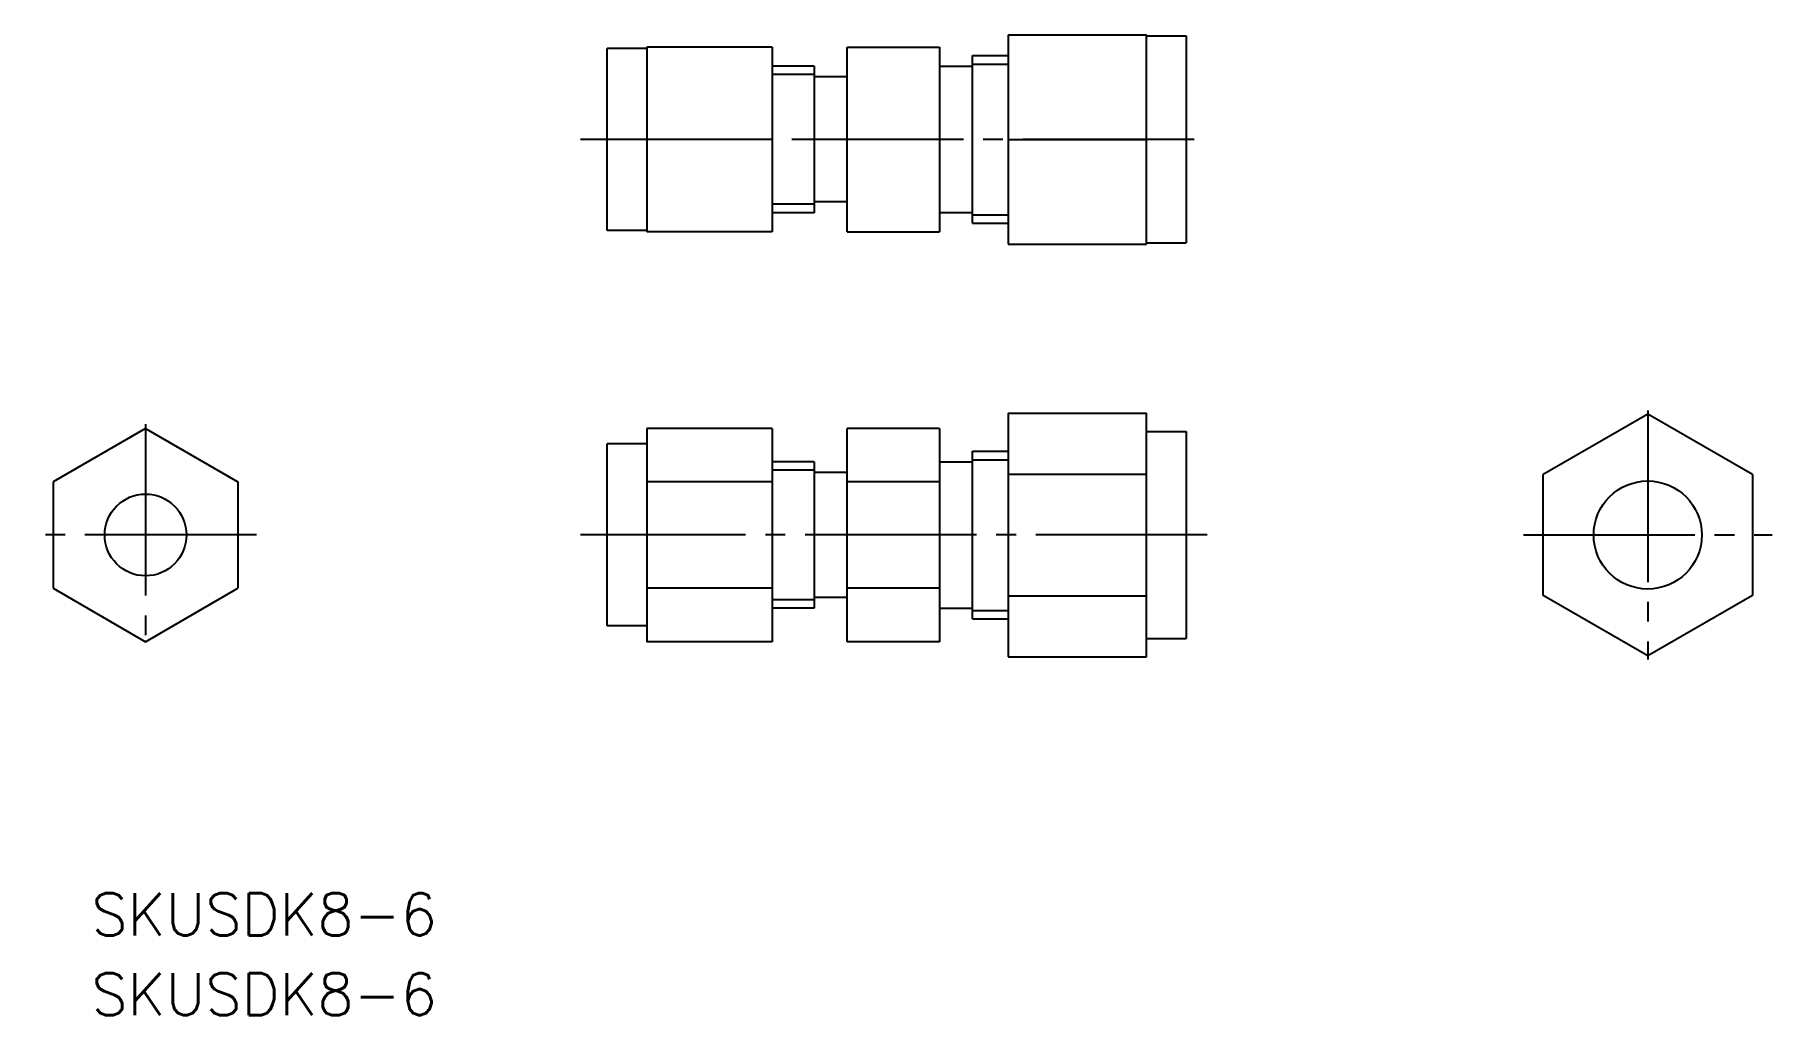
# Model space of a CAD drawing. Extents: x 54 to 185, y 87 to 162.
import ezdxf

# ---------------------------------------------------------------- set-up
doc = ezdxf.new("R2010")
doc.units = 0
doc.linetypes.add('CENTER', pattern=[17.5, 13, -1.5, 1.5, -1.5])
doc.layers.get('0').update_dxf_attribs({"linetype": 'CONTINUOUS'})
doc.layers.add('CENTER', color=1, linetype='CENTER')
doc.styles.get("Standard").update_dxf_attribs({"font": 'txt.shx', "bigfont": 'extfont.shx'})

msp = doc.modelspace()

# ---------------------------------------------------------------- linework, layer by layer
at = {"color": 7, "linetype": 'CONTINUOUS'}
for p, q in [((127.43, 161.65), (127.43, 145.78)), ((127.43, 161.65), (137.93, 161.65)), ((137.93, 145.78), (137.93, 161.65)), ((137.93, 161.57), (140.93, 161.57)), ((140.93, 161.57), (140.93, 145.87)), ((100.03, 160.62), (97.03, 160.62)), ((97.03, 146.82), (97.03, 160.62)), ((100.03, 160.72), (100.03, 146.72)), ((109.53, 160.72), (100.03, 160.72)), ((109.53, 160.72), (109.53, 146.72)), ((115.23, 146.72), (115.23, 160.72)), ((115.23, 160.72), (122.23, 160.72)), ((122.23, 160.72), (122.23, 146.72)), ((124.73, 160.07), (127.43, 160.07)), ((124.73, 147.37), (124.73, 160.07)), ((112.73, 159.27), (109.53, 159.27)), ((112.73, 159.27), (112.73, 148.16)), ((115.23, 158.47), (112.73, 158.47)), ((122.23, 159.27), (124.73, 159.27)), ((109.53, 153.72), (100.03, 153.72)), ((122.23, 153.72), (115.23, 153.72)), ((127.43, 153.72), (137.93, 153.72)), ((115.23, 148.97), (112.73, 148.97)), ((112.73, 148.16), (109.53, 148.16)), ((122.23, 148.17), (124.73, 148.17)), ((100.03, 146.82), (97.03, 146.82)), ((109.53, 146.72), (100.03, 146.72)), ((115.23, 146.72), (122.23, 146.72)), ((124.73, 147.37), (127.43, 147.37)), ((127.43, 145.78), (137.93, 145.78)), ((137.93, 145.87), (140.93, 145.87)), ((62.03, 131.8), (55.03, 127.76)), ((62.03, 131.8), (69.03, 127.76)), ((100.03, 131.8), (100.03, 115.63)), ((109.53, 131.8), (100.03, 131.8)), ((109.53, 131.8), (109.53, 115.63)), ((122.23, 131.8), (115.23, 131.8)), ((115.23, 115.63), (115.23, 131.8)), ((122.23, 131.8), (122.23, 115.63)), ((127.43, 132.95), (127.43, 114.48)), ((127.43, 132.95), (137.93, 132.95)), ((137.93, 114.48), (137.93, 132.95)), ((175.93, 132.88), (168, 128.3)), ((183.87, 128.3), (175.93, 132.88)), ((100.03, 130.62), (97.03, 130.62)), ((97.03, 116.82), (97.03, 130.62)), ((137.93, 131.57), (140.93, 131.57)), ((140.93, 131.57), (140.93, 115.87)), ((112.73, 129.27), (109.53, 129.27)), ((112.73, 129.27), (112.73, 118.16)), ((122.23, 129.27), (124.73, 129.27)), ((124.73, 117.37), (124.73, 130.07)), ((124.73, 130.07), (127.43, 130.07)), ((115.23, 128.47), (112.73, 128.47)), ((127.43, 128.34), (137.93, 128.34)), ((168, 119.14), (168, 128.3)), ((183.87, 128.3), (183.87, 119.14)), ((55.03, 127.76), (55.03, 119.68)), ((69.03, 127.76), (69.03, 119.68)), ((109.53, 127.76), (100.03, 127.76)), ((122.23, 127.76), (115.23, 127.76)), ((55.03, 119.68), (62.03, 115.63)), ((62.03, 115.63), (69.03, 119.68)), ((109.53, 119.68), (100.03, 119.68)), ((115.23, 118.97), (112.73, 118.97)), ((122.23, 119.68), (115.23, 119.68)), ((127.43, 119.1), (137.93, 119.1)), ((175.93, 114.55), (168, 119.14)), ((183.87, 119.14), (175.93, 114.55)), ((112.73, 118.16), (109.53, 118.16)), ((122.23, 118.17), (124.73, 118.17)), ((124.73, 117.37), (127.43, 117.37)), ((100.03, 116.82), (97.03, 116.82)), ((109.53, 115.63), (100.03, 115.63)), ((122.23, 115.63), (115.23, 115.63)), ((137.93, 115.87), (140.93, 115.87)), ((127.43, 114.48), (137.93, 114.48))]:
    msp.add_line(p, q, dxfattribs=at)
at = {"color": 3, "linetype": 'CONTINUOUS'}
for p, q in [((124.73, 159.43), (127.43, 159.43)), ((112.73, 158.64), (109.53, 158.64)), ((112.73, 148.8), (109.53, 148.8)), ((124.73, 148), (127.43, 148)), ((124.73, 129.43), (127.43, 129.43)), ((112.73, 128.64), (109.53, 128.64)), ((112.73, 118.8), (109.53, 118.8)), ((124.73, 118), (127.43, 118))]:
    msp.add_line(p, q, dxfattribs=at)
at = {"color": 7, "linetype": 'CONTINUOUS'}
for centre, radius in [((175.93, 123.72), 4.1), ((62.03, 123.72), 3.1)]:
    msp.add_circle(centre, radius, dxfattribs=at)
at = {"layer": 'CENTER', "color": 1, "linetype": 'CENTER'}
for p, q in [((141.54, 153.72), (95.01, 153.72)), ((175.93, 133.15), (175.93, 114.28)), ((62.03, 132.12), (62.03, 115.32)), ((70.43, 123.72), (53.63, 123.72)), ((142.53, 123.72), (95.02, 123.72)), ((166.5, 123.72), (185.37, 123.72))]:
    msp.add_line(p, q, dxfattribs=at)

# ---------------------------------------------------------------- texts
at = {"color": 7, "linetype": 'CONTINUOUS'}
for p in [(57.92, 93.36), (57.92, 87.3)]:
    msp.add_text('SKUSDK8-6', height=3.2, dxfattribs=at).set_placement(p)

doc.saveas('drawing.dxf')
